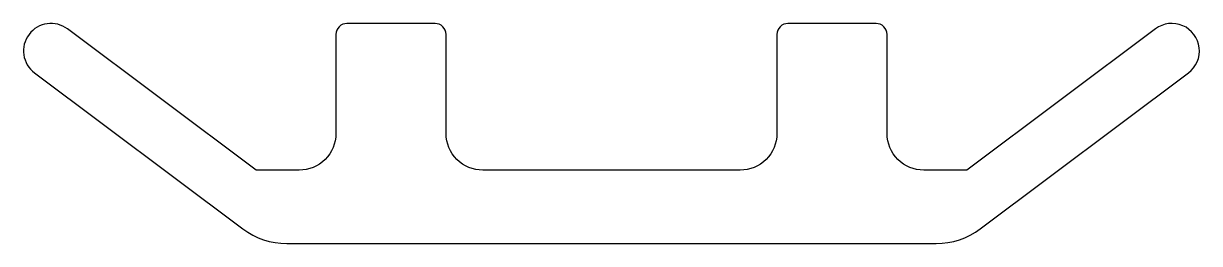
# Model space of a CAD drawing. Extents: x 163.2 to 195.2, y 231.1 to 237.1.
import ezdxf

# ---------------------------------------------------------------- set-up
doc = ezdxf.new("R2010")
doc.units = 0
doc.layers.get('0').update_dxf_attribs({"linetype": 'CONTINUOUS'})

msp = doc.modelspace()

# ---------------------------------------------------------------- linework, layer by layer
msp.add_lwpolyline([(193.972, 236.922), (188.839, 233.072), (187.672, 233.072, -0.414214), (186.672, 234.072), (186.672, 236.772, 0.414214), (186.372, 237.072), (183.972, 237.072, 0.414214), (183.672, 236.772), (183.672, 234.072, -0.414214), (182.672, 233.072), (175.672, 233.072, -0.414214), (174.672, 234.072), (174.672, 236.772, 0.414214), (174.372, 237.072), (171.972, 237.072, 0.414214), (171.672, 236.772), (171.672, 234.072, -0.414214), (170.672, 233.072), (169.506, 233.072), (164.372, 236.922, 1), (163.472, 235.722), (169.139, 231.472, 0.162278), (170.339, 231.072), (188.006, 231.072, 0.162278), (189.206, 231.472), (194.872, 235.722, 1)], format="xyb", close=True)

doc.saveas('drawing.dxf')
